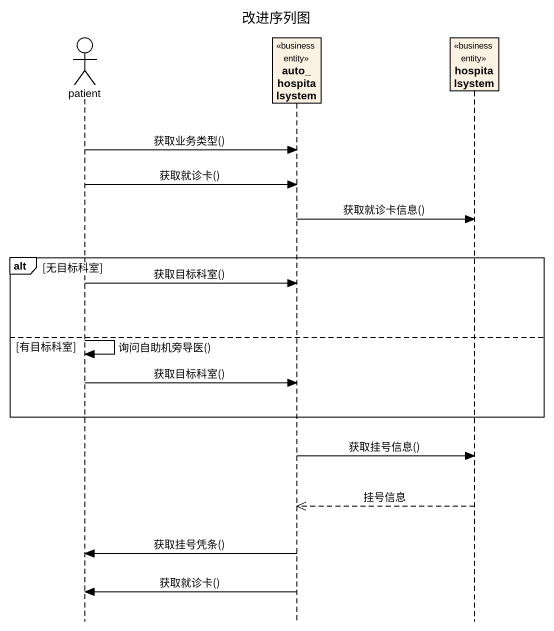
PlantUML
@startuml
title 改进序列图
hide footbox
actor patient
participant auto_hospitalsystem <<business entity>>
participant hospitalsystem <<business entity>>

patient -> auto_hospitalsystem : 获取业务类型()
patient -> auto_hospitalsystem : 获取就诊卡()
auto_hospitalsystem -> hospitalsystem : 获取就诊卡信息()
alt 无目标科室
  patient -> auto_hospitalsystem : 获取目标科室()
else 有目标科室
  patient -> patient : 询问自助机旁导医()
  patient -> auto_hospitalsystem : 获取目标科室()
end
auto_hospitalsystem -> hospitalsystem : 获取挂号信息()
hospitalsystem -->> auto_hospitalsystem : 挂号信息
auto_hospitalsystem -> patient : 获取挂号凭条()
auto_hospitalsystem -> patient : 获取就诊卡()
@enduml
